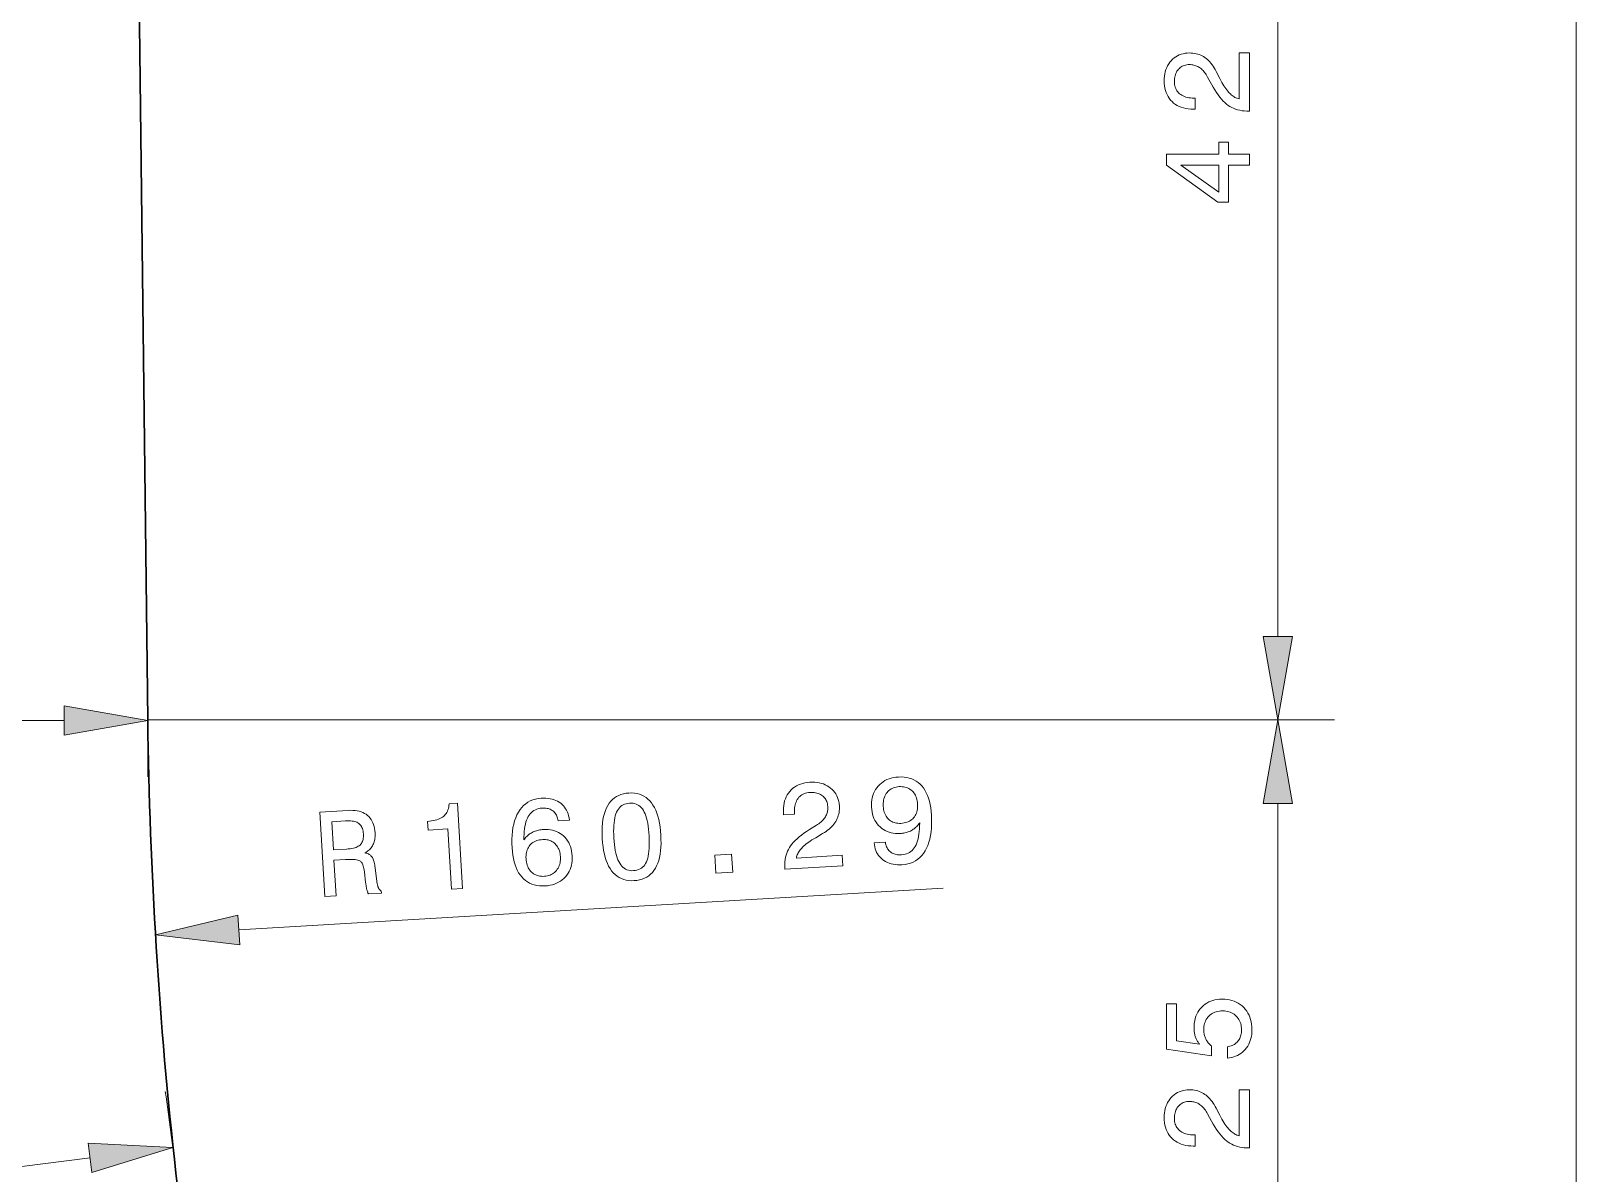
# Model space of a CAD drawing. Extents: x 0 to 297, y 0 to 529.
# Drawn here: x 166.9 to 221.5, y 197.2 to 237.6 of the extents above; entities that cross this region are included whole.
import ezdxf

# ---------------------------------------------------------------- set-up
doc = ezdxf.new("R2010")
doc.units = 0

msp = doc.modelspace()

# ---------------------------------------------------------------- linework, layer by layer
at = {"color": 7, "lineweight": 13}
for p, q in [((221.538, 143.185), (221.538, 359.276)), ((210.987, 216.185), (210.987, 252.276)), ((139.566, 213.212), (168.057, 213.212)), ((171.011, 213.23), (212.987, 213.23)), ((171.011, 213.23), (212.987, 213.23)), ((174.232, 205.794), (199.153, 207.277))]:
    msp.add_line(p, q, dxfattribs=at)
at = {"color": 7, "lineweight": 30}
msp.add_line((170.511, 255.23), (171.011, 213.23), dxfattribs=at)
at = {"color": 7, "lineweight": 13, "ltscale": 0.050457}
msp.add_line((171.011, 213.23), (171.011, 211.212), dxfattribs=at)
at = {"color": 7, "lineweight": 13, "ltscale": 0.477279}
msp.add_line((210.987, 191.185), (210.987, 210.276), dxfattribs=at)
at = {"color": 7, "lineweight": 13, "ltscale": 0.30114}
msp.add_line((168.97, 197.727), (157.016, 196.242), dxfattribs=at)
at = {"color": 7, "lineweight": 13}
for points in [[(209.987, 234.776), (209.974, 234.776), (209.887, 234.778), (209.802, 234.784), (209.72, 234.794), (209.642, 234.809), (209.566, 234.827), (209.493, 234.85), (209.423, 234.877), (209.356, 234.908), (209.292, 234.943), (209.231, 234.982), (209.171, 235.027), (209.112, 235.078), (209.052, 235.136), (208.993, 235.201), (208.934, 235.272), (208.875, 235.35), (208.816, 235.435), (208.757, 235.526), (208.698, 235.624), (208.64, 235.729), (208.5, 235.984), (208.475, 236.029), (208.449, 236.071), (208.423, 236.11), (208.396, 236.148), (208.368, 236.182), (208.34, 236.215), (208.311, 236.245), (208.282, 236.272), (208.252, 236.297), (208.221, 236.319), (208.19, 236.339), (208.157, 236.357), (208.123, 236.373), (208.089, 236.386), (208.053, 236.398), (208.016, 236.408), (207.978, 236.415), (207.939, 236.42), (207.899, 236.423), (207.857, 236.424), (207.811, 236.423), (207.766, 236.418), (207.723, 236.41), (207.682, 236.398), (207.642, 236.384), (207.605, 236.366), (207.569, 236.344), (207.535, 236.32), (207.503, 236.292), (207.473, 236.261), (207.445, 236.227), (207.42, 236.191), (207.398, 236.153), (207.379, 236.113), (207.363, 236.07), (207.35, 236.025), (207.339, 235.978), (207.332, 235.929), (207.328, 235.877), (207.326, 235.824), (207.328, 235.77), (207.334, 235.719), (207.343, 235.671), (207.356, 235.624), (207.373, 235.58), (207.393, 235.539), (207.417, 235.499), (207.445, 235.462), (207.476, 235.427), (207.512, 235.395), (207.55, 235.365), (207.591, 235.338), (207.635, 235.314), (207.682, 235.294), (207.732, 235.277), (207.784, 235.263), (207.84, 235.252), (207.898, 235.244), (207.958, 235.239), (208.022, 235.237), (208.058, 235.237), (208.058, 234.845), (207.997, 234.845), (207.904, 234.848), (207.815, 234.856), (207.73, 234.87), (207.649, 234.889), (207.571, 234.913), (207.498, 234.943), (207.429, 234.978), (207.364, 235.018), (207.302, 235.064), (207.245, 235.115), (207.192, 235.171), (207.145, 235.231), (207.104, 235.294), (207.068, 235.362), (207.037, 235.433), (207.012, 235.508), (206.993, 235.587), (206.979, 235.67), (206.971, 235.756), (206.968, 235.847), (206.97, 235.934), (206.978, 236.017), (206.99, 236.097), (207.007, 236.174), (207.029, 236.247), (207.057, 236.317), (207.089, 236.383), (207.126, 236.447), (207.168, 236.506), (207.214, 236.562), (207.265, 236.614), (207.319, 236.661), (207.376, 236.702), (207.436, 236.737), (207.5, 236.767), (207.566, 236.792), (207.635, 236.811), (207.708, 236.825), (207.783, 236.833), (207.862, 236.836), (207.923, 236.834), (207.983, 236.829), (208.041, 236.821), (208.097, 236.81), (208.152, 236.795), (208.206, 236.778), (208.258, 236.757), (208.308, 236.733), (208.357, 236.706), (208.404, 236.675), (208.45, 236.642), (208.495, 236.604), (208.539, 236.564), (208.581, 236.52), (208.622, 236.473), (208.662, 236.422), (208.7, 236.368), (208.737, 236.311), (208.773, 236.25), (208.808, 236.186), (208.937, 235.933), (208.974, 235.863), (209.01, 235.797), (209.046, 235.735), (209.081, 235.677), (209.115, 235.624), (209.149, 235.574), (209.182, 235.528), (209.214, 235.487), (209.246, 235.449), (209.276, 235.416), (209.307, 235.385), (209.338, 235.357), (209.371, 235.331), (209.403, 235.307), (209.437, 235.285), (209.471, 235.265), (209.506, 235.248), (209.542, 235.232), (209.579, 235.219), (209.616, 235.208), (209.616, 236.836), (209.987, 236.836)], [(209.987, 232.868), (209.245, 232.868), (209.245, 231.55), (208.865, 231.55), (207.054, 232.864), (207.054, 233.256), (208.899, 233.256), (208.899, 233.684), (209.245, 233.684), (209.245, 233.256), (209.987, 233.256)], [(208.899, 231.913), (208.899, 232.868), (207.556, 232.868)], [(210.466, 216.185), (210.987, 213.23), (211.508, 216.185)], [(168.057, 212.691), (171.011, 213.212), (168.057, 213.733)], [(211.508, 210.276), (210.987, 213.23), (210.466, 210.276)], [(193.546, 207.945), (193.545, 207.958), (193.542, 208.045), (193.543, 208.13), (193.549, 208.212), (193.559, 208.292), (193.573, 208.368), (193.591, 208.443), (193.614, 208.514), (193.641, 208.583), (193.672, 208.649), (193.707, 208.712), (193.749, 208.774), (193.796, 208.837), (193.851, 208.899), (193.912, 208.962), (193.979, 209.026), (194.054, 209.089), (194.134, 209.153), (194.222, 209.217), (194.316, 209.282), (194.417, 209.347), (194.664, 209.501), (194.707, 209.529), (194.747, 209.557), (194.786, 209.585), (194.821, 209.615), (194.854, 209.644), (194.885, 209.674), (194.913, 209.705), (194.938, 209.736), (194.961, 209.768), (194.982, 209.799), (195, 209.832), (195.016, 209.866), (195.03, 209.9), (195.041, 209.936), (195.051, 209.972), (195.058, 210.01), (195.063, 210.048), (195.066, 210.087), (195.067, 210.128), (195.065, 210.169), (195.061, 210.215), (195.053, 210.26), (195.043, 210.302), (195.029, 210.343), (195.012, 210.381), (194.992, 210.418), (194.968, 210.452), (194.942, 210.484), (194.912, 210.515), (194.879, 210.543), (194.844, 210.569), (194.807, 210.592), (194.767, 210.611), (194.726, 210.628), (194.682, 210.641), (194.637, 210.652), (194.589, 210.659), (194.539, 210.664), (194.488, 210.665), (194.434, 210.663), (194.381, 210.658), (194.33, 210.65), (194.282, 210.638), (194.237, 210.622), (194.194, 210.603), (194.154, 210.58), (194.116, 210.553), (194.08, 210.523), (194.047, 210.49), (194.017, 210.453), (193.989, 210.413), (193.965, 210.37), (193.944, 210.324), (193.927, 210.276), (193.912, 210.226), (193.901, 210.173), (193.894, 210.117), (193.889, 210.059), (193.888, 209.998), (193.89, 209.934), (193.892, 209.898), (193.501, 209.875), (193.497, 209.936), (193.495, 210.029), (193.497, 210.118), (193.506, 210.204), (193.52, 210.286), (193.539, 210.364), (193.565, 210.439), (193.596, 210.51), (193.632, 210.578), (193.674, 210.642), (193.722, 210.702), (193.775, 210.758), (193.832, 210.809), (193.893, 210.854), (193.958, 210.894), (194.027, 210.929), (194.1, 210.958), (194.178, 210.982), (194.26, 211.001), (194.346, 211.014), (194.436, 211.023), (194.523, 211.025), (194.606, 211.023), (194.687, 211.015), (194.765, 211.003), (194.839, 210.985), (194.911, 210.962), (194.979, 210.934), (195.044, 210.901), (195.106, 210.862), (195.165, 210.819), (195.22, 210.771), (195.269, 210.72), (195.314, 210.666), (195.353, 210.608), (195.386, 210.546), (195.415, 210.482), (195.438, 210.414), (195.456, 210.342), (195.469, 210.267), (195.476, 210.189), (195.478, 210.128), (195.477, 210.068), (195.472, 210.009), (195.464, 209.952), (195.453, 209.896), (195.439, 209.842), (195.421, 209.789), (195.4, 209.737), (195.376, 209.687), (195.348, 209.638), (195.317, 209.59), (195.283, 209.543), (195.245, 209.497), (195.204, 209.452), (195.159, 209.408), (195.111, 209.366), (195.059, 209.324), (195.004, 209.284), (194.946, 209.244), (194.884, 209.205), (194.639, 209.062), (194.571, 209.021), (194.508, 208.981), (194.448, 208.941), (194.392, 208.903), (194.341, 208.865), (194.293, 208.829), (194.249, 208.793), (194.21, 208.759), (194.174, 208.725), (194.143, 208.693), (194.114, 208.66), (194.088, 208.627), (194.064, 208.593), (194.042, 208.559), (194.022, 208.524), (194.004, 208.489), (193.989, 208.453), (193.976, 208.416), (193.964, 208.379), (193.956, 208.341), (195.58, 208.438), (195.602, 208.068)], [(196.711, 208.877), (197.107, 208.901), (197.113, 208.857), (197.122, 208.815), (197.133, 208.775), (197.146, 208.738), (197.162, 208.703), (197.181, 208.67), (197.202, 208.638), (197.226, 208.61), (197.252, 208.583), (197.281, 208.558), (197.311, 208.536), (197.344, 208.516), (197.379, 208.499), (197.415, 208.485), (197.454, 208.473), (197.494, 208.464), (197.536, 208.458), (197.58, 208.454), (197.626, 208.453), (197.674, 208.455), (197.738, 208.461), (197.799, 208.473), (197.856, 208.49), (197.91, 208.512), (197.96, 208.539), (198.007, 208.572), (198.051, 208.609), (198.091, 208.652), (198.128, 208.7), (198.161, 208.753), (198.191, 208.812), (198.218, 208.876), (198.242, 208.945), (198.262, 209.02), (198.279, 209.1), (198.293, 209.186), (198.304, 209.277), (198.312, 209.373), (198.316, 209.475), (198.317, 209.583), (198.293, 209.549), (198.268, 209.517), (198.241, 209.487), (198.214, 209.458), (198.185, 209.43), (198.156, 209.405), (198.124, 209.38), (198.092, 209.357), (198.059, 209.336), (198.024, 209.316), (197.989, 209.298), (197.952, 209.282), (197.914, 209.267), (197.876, 209.253), (197.836, 209.242), (197.796, 209.232), (197.755, 209.223), (197.713, 209.217), (197.669, 209.212), (197.625, 209.208), (197.542, 209.206), (197.461, 209.209), (197.383, 209.218), (197.308, 209.233), (197.236, 209.253), (197.167, 209.279), (197.1, 209.311), (197.037, 209.348), (196.976, 209.391), (196.919, 209.44), (196.865, 209.493), (196.816, 209.55), (196.773, 209.611), (196.734, 209.675), (196.701, 209.744), (196.673, 209.816), (196.65, 209.892), (196.632, 209.972), (196.619, 210.055), (196.611, 210.142), (196.608, 210.231), (196.612, 210.316), (196.621, 210.398), (196.636, 210.477), (196.657, 210.553), (196.684, 210.625), (196.716, 210.695), (196.754, 210.762), (196.799, 210.826), (196.848, 210.886), (196.903, 210.943), (196.962, 210.994), (197.024, 211.039), (197.09, 211.08), (197.16, 211.115), (197.234, 211.144), (197.312, 211.168), (197.393, 211.187), (197.478, 211.201), (197.567, 211.209), (197.67, 211.211), (197.768, 211.206), (197.862, 211.193), (197.951, 211.173), (198.036, 211.145), (198.116, 211.11), (198.191, 211.067), (198.263, 211.016), (198.33, 210.958), (198.392, 210.893), (198.449, 210.82), (198.502, 210.74), (198.549, 210.654), (198.591, 210.56), (198.628, 210.46), (198.659, 210.354), (198.685, 210.24), (198.707, 210.12), (198.722, 209.993), (198.733, 209.859), (198.74, 209.701), (198.74, 209.549), (198.733, 209.405), (198.721, 209.268), (198.702, 209.137), (198.676, 209.014), (198.644, 208.899), (198.606, 208.79), (198.562, 208.688), (198.511, 208.593), (198.454, 208.507), (198.391, 208.428), (198.323, 208.358), (198.25, 208.297), (198.17, 208.244), (198.086, 208.199), (197.995, 208.163), (197.899, 208.135), (197.798, 208.116), (197.691, 208.105), (197.607, 208.103), (197.527, 208.105), (197.45, 208.111), (197.376, 208.123), (197.305, 208.139), (197.238, 208.16), (197.174, 208.185), (197.112, 208.216), (197.055, 208.25), (197, 208.29), (196.949, 208.334), (196.903, 208.381), (196.862, 208.431), (196.826, 208.485), (196.795, 208.542), (196.768, 208.602), (196.747, 208.666), (196.73, 208.733), (196.718, 208.803)], [(185.924, 209.684), (185.528, 209.661), (185.52, 209.706), (185.509, 209.749), (185.496, 209.789), (185.481, 209.828), (185.464, 209.863), (185.445, 209.897), (185.423, 209.928), (185.399, 209.957), (185.373, 209.983), (185.345, 210.008), (185.315, 210.029), (185.283, 210.048), (185.249, 210.065), (185.213, 210.079), (185.175, 210.09), (185.135, 210.099), (185.094, 210.105), (185.05, 210.109), (185.004, 210.11), (184.957, 210.108), (184.893, 210.102), (184.832, 210.09), (184.775, 210.073), (184.721, 210.051), (184.671, 210.023), (184.624, 209.991), (184.58, 209.953), (184.54, 209.91), (184.503, 209.862), (184.47, 209.809), (184.44, 209.75), (184.413, 209.686), (184.389, 209.617), (184.369, 209.542), (184.352, 209.462), (184.338, 209.376), (184.327, 209.285), (184.32, 209.189), (184.315, 209.087), (184.314, 208.98), (184.338, 209.013), (184.364, 209.045), (184.39, 209.075), (184.417, 209.104), (184.446, 209.131), (184.476, 209.157), (184.507, 209.181), (184.54, 209.204), (184.573, 209.225), (184.608, 209.245), (184.644, 209.263), (184.681, 209.279), (184.719, 209.294), (184.757, 209.308), (184.797, 209.319), (184.838, 209.329), (184.88, 209.338), (184.922, 209.344), (184.966, 209.35), (185.01, 209.353), (185.094, 209.355), (185.175, 209.352), (185.252, 209.343), (185.327, 209.328), (185.4, 209.308), (185.469, 209.282), (185.535, 209.25), (185.599, 209.213), (185.659, 209.17), (185.717, 209.122), (185.771, 209.068), (185.819, 209.011), (185.863, 208.95), (185.901, 208.886), (185.934, 208.817), (185.963, 208.745), (185.986, 208.669), (186.004, 208.59), (186.017, 208.506), (186.025, 208.419), (186.027, 208.331), (186.024, 208.246), (186.014, 208.165), (185.999, 208.086), (185.979, 208.01), (185.952, 207.937), (185.919, 207.868), (185.881, 207.801), (185.837, 207.738), (185.787, 207.677), (185.732, 207.62), (185.674, 207.569), (185.611, 207.524), (185.545, 207.483), (185.475, 207.449), (185.401, 207.419), (185.324, 207.395), (185.242, 207.376), (185.157, 207.362), (185.068, 207.354), (184.965, 207.352), (184.867, 207.357), (184.773, 207.37), (184.683, 207.39), (184.598, 207.418), (184.517, 207.453), (184.441, 207.496), (184.37, 207.547), (184.303, 207.605), (184.24, 207.67), (184.183, 207.743), (184.13, 207.823), (184.083, 207.909), (184.041, 208.003), (184.004, 208.103), (183.972, 208.209), (183.946, 208.323), (183.925, 208.443), (183.909, 208.57), (183.898, 208.704), (183.892, 208.861), (183.892, 209.012), (183.898, 209.155), (183.911, 209.292), (183.93, 209.422), (183.956, 209.544), (183.987, 209.66), (184.026, 209.769), (184.071, 209.871), (184.122, 209.966), (184.179, 210.054), (184.241, 210.133), (184.308, 210.203), (184.381, 210.265), (184.46, 210.318), (184.543, 210.363), (184.632, 210.399), (184.726, 210.427), (184.825, 210.446), (184.93, 210.457), (185.014, 210.46), (185.094, 210.458), (185.171, 210.452), (185.245, 210.441), (185.315, 210.426), (185.382, 210.406), (185.446, 210.381), (185.507, 210.352), (185.564, 210.319), (185.617, 210.28), (185.667, 210.238), (185.713, 210.192), (185.754, 210.142), (185.791, 210.088), (185.824, 210.03), (185.853, 209.969), (185.877, 209.903), (185.897, 209.834), (185.913, 209.761)], [(187.087, 209.027), (187.081, 209.175), (187.08, 209.317), (187.085, 209.451), (187.097, 209.579), (187.113, 209.7), (187.136, 209.813), (187.164, 209.92), (187.198, 210.02), (187.238, 210.113), (187.283, 210.199), (187.334, 210.278), (187.39, 210.349), (187.452, 210.412), (187.519, 210.468), (187.591, 210.516), (187.669, 210.556), (187.751, 210.589), (187.84, 210.614), (187.933, 210.632), (188.032, 210.642), (188.132, 210.644), (188.227, 210.637), (188.318, 210.623), (188.405, 210.601), (188.487, 210.57), (188.564, 210.531), (188.637, 210.484), (188.706, 210.429), (188.769, 210.366), (188.829, 210.294), (188.883, 210.215), (188.933, 210.127), (188.978, 210.032), (189.019, 209.93), (189.054, 209.819), (189.085, 209.701), (189.111, 209.575), (189.132, 209.441), (189.148, 209.299), (189.16, 209.15), (189.166, 209.001), (189.167, 208.859), (189.161, 208.724), (189.151, 208.596), (189.134, 208.475), (189.112, 208.362), (189.084, 208.255), (189.051, 208.156), (189.011, 208.064), (188.966, 207.979), (188.916, 207.901), (188.86, 207.831), (188.799, 207.769), (188.732, 207.714), (188.66, 207.666), (188.582, 207.626), (188.499, 207.594), (188.41, 207.569), (188.316, 207.551), (188.216, 207.542), (188.117, 207.54), (188.022, 207.546), (187.932, 207.56), (187.846, 207.583), (187.764, 207.613), (187.686, 207.652), (187.613, 207.699), (187.545, 207.754), (187.48, 207.818), (187.421, 207.889), (187.365, 207.969), (187.315, 208.056), (187.269, 208.15), (187.229, 208.253), (187.193, 208.362), (187.162, 208.48), (187.136, 208.605), (187.115, 208.738), (187.098, 208.879)], [(197.027, 210.171), (197.032, 210.115), (197.04, 210.06), (197.051, 210.009), (197.066, 209.959), (197.083, 209.913), (197.103, 209.868), (197.127, 209.827), (197.153, 209.788), (197.183, 209.751), (197.216, 209.717), (197.251, 209.686), (197.288, 209.659), (197.327, 209.635), (197.368, 209.615), (197.411, 209.598), (197.455, 209.585), (197.502, 209.575), (197.55, 209.57), (197.6, 209.567), (197.652, 209.569), (197.71, 209.574), (197.765, 209.582), (197.817, 209.594), (197.866, 209.609), (197.913, 209.627), (197.956, 209.649), (197.997, 209.674), (198.036, 209.702), (198.071, 209.733), (198.104, 209.768), (198.134, 209.805), (198.16, 209.845), (198.183, 209.887), (198.202, 209.932), (198.217, 209.979), (198.23, 210.028), (198.238, 210.079), (198.243, 210.133), (198.245, 210.189), (198.243, 210.248), (198.238, 210.307), (198.23, 210.363), (198.218, 210.417), (198.203, 210.467), (198.185, 210.516), (198.164, 210.561), (198.14, 210.604), (198.112, 210.644), (198.082, 210.682), (198.048, 210.717), (198.011, 210.749), (197.972, 210.777), (197.931, 210.801), (197.889, 210.822), (197.844, 210.839), (197.797, 210.852), (197.748, 210.861), (197.696, 210.867), (197.643, 210.869), (197.588, 210.868), (197.535, 210.863), (197.485, 210.854), (197.436, 210.842), (197.391, 210.827), (197.347, 210.808), (197.306, 210.785), (197.267, 210.759), (197.23, 210.73), (197.196, 210.697), (197.164, 210.66), (197.135, 210.621), (197.109, 210.579), (197.087, 210.535), (197.068, 210.49), (197.053, 210.442), (197.041, 210.392), (197.032, 210.34), (197.027, 210.286), (197.025, 210.23)], [(177.273, 206.977), (177.095, 209.968), (178.095, 210.027), (178.182, 210.03), (178.264, 210.028), (178.343, 210.022), (178.417, 210.011), (178.488, 209.996), (178.554, 209.976), (178.617, 209.951), (178.676, 209.922), (178.731, 209.888), (178.782, 209.849), (178.828, 209.806), (178.871, 209.759), (178.908, 209.708), (178.942, 209.652), (178.971, 209.592), (178.996, 209.528), (179.016, 209.46), (179.032, 209.387), (179.044, 209.31), (179.051, 209.229), (179.053, 209.18), (179.052, 209.133), (179.05, 209.087), (179.046, 209.043), (179.039, 209), (179.031, 208.958), (179.02, 208.918), (179.007, 208.879), (178.993, 208.842), (178.976, 208.806), (178.957, 208.771), (178.936, 208.738), (178.913, 208.707), (178.888, 208.677), (178.861, 208.648), (178.832, 208.621), (178.801, 208.595), (178.768, 208.571), (178.732, 208.549), (178.695, 208.527), (178.728, 208.519), (178.759, 208.509), (178.788, 208.497), (178.815, 208.484), (178.84, 208.47), (178.864, 208.455), (178.886, 208.438), (178.906, 208.42), (178.924, 208.401), (178.941, 208.38), (178.956, 208.358), (178.97, 208.331), (178.984, 208.301), (178.996, 208.268), (179.008, 208.232), (179.019, 208.192), (179.029, 208.148), (179.038, 208.101), (179.047, 208.051), (179.054, 207.998), (179.115, 207.513), (179.119, 207.483), (179.123, 207.454), (179.128, 207.427), (179.133, 207.401), (179.138, 207.377), (179.144, 207.355), (179.15, 207.335), (179.156, 207.316), (179.162, 207.299), (179.169, 207.284), (179.176, 207.27), (179.183, 207.257), (179.192, 207.244), (179.201, 207.233), (179.21, 207.222), (179.221, 207.212), (179.231, 207.202), (179.243, 207.193), (179.255, 207.185), (179.268, 207.178), (179.273, 207.096), (178.82, 207.069), (178.814, 207.079), (178.808, 207.09), (178.801, 207.102), (178.796, 207.114), (178.79, 207.128), (178.784, 207.143), (178.779, 207.159), (178.773, 207.175), (178.768, 207.193), (178.763, 207.212), (178.758, 207.231), (178.753, 207.253), (178.749, 207.275), (178.744, 207.299), (178.74, 207.324), (178.735, 207.351), (178.731, 207.379), (178.726, 207.408), (178.722, 207.439), (178.718, 207.471), (178.674, 207.857), (178.667, 207.913), (178.657, 207.965), (178.647, 208.013), (178.635, 208.056), (178.621, 208.096), (178.606, 208.131), (178.59, 208.162), (178.572, 208.189), (178.552, 208.212), (178.531, 208.23), (178.507, 208.246), (178.476, 208.259), (178.439, 208.27), (178.396, 208.279), (178.347, 208.286), (178.291, 208.291), (178.23, 208.293), (178.162, 208.294), (178.088, 208.292), (178.009, 208.288), (177.598, 208.264), (177.673, 207.001)], [(181.75, 207.244), (181.624, 209.373), (180.925, 209.332), (180.907, 209.637), (180.982, 209.644), (181.053, 209.653), (181.119, 209.665), (181.182, 209.679), (181.24, 209.696), (181.295, 209.714), (181.345, 209.735), (181.391, 209.759), (181.433, 209.785), (181.471, 209.813), (181.505, 209.844), (181.536, 209.878), (181.564, 209.915), (181.589, 209.956), (181.61, 209.999), (181.629, 210.046), (181.644, 210.095), (181.656, 210.148), (181.664, 210.204), (181.67, 210.263), (181.963, 210.28), (182.142, 207.267)], [(187.499, 209.051), (187.508, 208.931), (187.519, 208.817), (187.533, 208.711), (187.55, 208.611), (187.569, 208.518), (187.591, 208.431), (187.615, 208.352), (187.643, 208.279), (187.672, 208.213), (187.705, 208.154), (187.74, 208.102), (187.778, 208.055), (187.82, 208.014), (187.864, 207.979), (187.912, 207.95), (187.962, 207.927), (188.016, 207.91), (188.073, 207.899), (188.132, 207.894), (188.195, 207.895), (188.258, 207.902), (188.317, 207.914), (188.372, 207.931), (188.424, 207.954), (188.471, 207.983), (188.515, 208.017), (188.555, 208.056), (188.591, 208.101), (188.623, 208.152), (188.651, 208.207), (188.675, 208.269), (188.697, 208.338), (188.715, 208.413), (188.729, 208.495), (188.74, 208.583), (188.748, 208.678), (188.752, 208.78), (188.753, 208.889), (188.751, 209.004), (188.745, 209.125), (188.736, 209.247), (188.725, 209.362), (188.711, 209.47), (188.695, 209.571), (188.676, 209.665), (188.654, 209.751), (188.63, 209.831), (188.604, 209.904), (188.574, 209.969), (188.543, 210.028), (188.508, 210.08), (188.47, 210.126), (188.429, 210.166), (188.385, 210.201), (188.338, 210.229), (188.287, 210.252), (188.233, 210.269), (188.176, 210.28), (188.116, 210.285), (188.053, 210.284), (187.991, 210.277), (187.932, 210.265), (187.877, 210.247), (187.826, 210.224), (187.778, 210.195), (187.734, 210.161), (187.694, 210.121), (187.658, 210.076), (187.626, 210.025), (187.597, 209.968), (187.572, 209.906), (187.55, 209.837), (187.532, 209.761), (187.517, 209.679), (187.505, 209.591), (187.497, 209.496), (187.493, 209.395), (187.491, 209.287), (187.494, 209.172)], [(178.005, 209.654), (177.517, 209.625), (177.576, 208.63), (178.037, 208.657), (178.105, 208.662), (178.169, 208.67), (178.228, 208.679), (178.283, 208.69), (178.334, 208.704), (178.38, 208.719), (178.422, 208.737), (178.459, 208.757), (178.492, 208.778), (178.521, 208.802), (178.546, 208.828), (178.568, 208.858), (178.587, 208.89), (178.603, 208.925), (178.616, 208.963), (178.626, 209.003), (178.633, 209.047), (178.637, 209.094), (178.638, 209.143), (178.637, 209.196), (178.632, 209.247), (178.625, 209.295), (178.616, 209.34), (178.604, 209.382), (178.589, 209.421), (178.572, 209.457), (178.552, 209.489), (178.53, 209.518), (178.505, 209.544), (178.477, 209.567), (178.447, 209.587), (178.412, 209.605), (178.374, 209.62), (178.333, 209.632), (178.288, 209.642), (178.238, 209.65), (178.186, 209.655), (178.129, 209.657), (178.069, 209.657)], [(185.608, 208.39), (185.603, 208.447), (185.595, 208.502), (185.584, 208.554), (185.57, 208.603), (185.552, 208.65), (185.532, 208.695), (185.508, 208.737), (185.481, 208.776), (185.451, 208.813), (185.418, 208.847), (185.383, 208.878), (185.346, 208.906), (185.307, 208.93), (185.266, 208.95), (185.223, 208.967), (185.179, 208.98), (185.133, 208.99), (185.085, 208.996), (185.035, 208.998), (184.983, 208.997), (184.925, 208.991), (184.871, 208.983), (184.819, 208.971), (184.769, 208.956), (184.723, 208.938), (184.679, 208.916), (184.638, 208.891), (184.6, 208.863), (184.564, 208.831), (184.531, 208.797), (184.502, 208.759), (184.475, 208.719), (184.453, 208.676), (184.434, 208.632), (184.418, 208.584), (184.406, 208.535), (184.397, 208.483), (184.392, 208.429), (184.39, 208.372), (184.392, 208.313), (184.397, 208.254), (184.406, 208.198), (184.417, 208.145), (184.432, 208.094), (184.45, 208.046), (184.47, 208), (184.495, 207.957), (184.522, 207.917), (184.552, 207.88), (184.586, 207.845), (184.622, 207.814), (184.66, 207.786), (184.701, 207.762), (184.743, 207.741), (184.788, 207.724), (184.835, 207.711), (184.884, 207.701), (184.935, 207.696), (184.988, 207.693), (185.044, 207.695), (185.096, 207.7), (185.147, 207.708), (185.195, 207.72), (185.241, 207.736), (185.285, 207.755), (185.326, 207.778), (185.365, 207.804), (185.402, 207.833), (185.437, 207.866), (185.469, 207.903), (185.499, 207.942), (185.525, 207.984), (185.548, 208.027), (185.567, 208.073), (185.582, 208.121), (185.594, 208.17), (185.603, 208.222), (185.608, 208.276), (185.61, 208.332)], [(191.107, 207.8), (191.069, 208.442), (191.664, 208.477), (191.703, 207.836)], [(174.201, 206.314), (171.283, 205.619), (174.263, 205.274)], [(209.205, 201.259), (209.205, 201.659), (209.25, 201.668), (209.294, 201.679), (209.336, 201.692), (209.375, 201.708), (209.413, 201.726), (209.449, 201.747), (209.482, 201.77), (209.514, 201.796), (209.543, 201.824), (209.57, 201.854), (209.595, 201.887), (209.618, 201.922), (209.638, 201.958), (209.655, 201.996), (209.669, 202.036), (209.681, 202.077), (209.69, 202.12), (209.697, 202.165), (209.701, 202.212), (209.702, 202.26), (209.7, 202.319), (209.695, 202.376), (209.686, 202.431), (209.673, 202.483), (209.656, 202.532), (209.636, 202.58), (209.612, 202.625), (209.585, 202.667), (209.554, 202.707), (209.519, 202.745), (209.481, 202.78), (209.441, 202.811), (209.398, 202.839), (209.353, 202.863), (209.306, 202.883), (209.257, 202.899), (209.205, 202.912), (209.151, 202.921), (209.095, 202.927), (209.036, 202.929), (208.976, 202.927), (208.919, 202.921), (208.864, 202.912), (208.811, 202.9), (208.761, 202.883), (208.714, 202.863), (208.669, 202.84), (208.626, 202.813), (208.586, 202.782), (208.549, 202.747), (208.514, 202.71), (208.484, 202.67), (208.456, 202.627), (208.433, 202.582), (208.413, 202.535), (208.397, 202.485), (208.384, 202.433), (208.375, 202.378), (208.369, 202.32), (208.368, 202.26), (208.368, 202.226), (208.37, 202.192), (208.374, 202.158), (208.379, 202.125), (208.385, 202.093), (208.393, 202.061), (208.402, 202.03), (208.412, 202), (208.424, 201.97), (208.437, 201.941), (208.452, 201.912), (208.468, 201.885), (208.485, 201.858), (208.504, 201.831), (208.524, 201.806), (208.545, 201.781), (208.568, 201.757), (208.592, 201.733), (208.617, 201.711), (208.644, 201.689), (208.644, 201.345), (207.054, 201.581), (207.054, 203.184), (207.408, 203.184), (207.408, 201.87), (208.216, 201.75), (208.197, 201.772), (208.18, 201.795), (208.163, 201.818), (208.147, 201.842), (208.132, 201.867), (208.118, 201.893), (208.105, 201.92), (208.093, 201.947), (208.082, 201.975), (208.071, 202.004), (208.062, 202.034), (208.054, 202.064), (208.046, 202.094), (208.04, 202.126), (208.034, 202.157), (208.03, 202.189), (208.026, 202.222), (208.024, 202.255), (208.022, 202.289), (208.022, 202.324), (208.025, 202.414), (208.033, 202.501), (208.047, 202.584), (208.066, 202.664), (208.09, 202.74), (208.121, 202.813), (208.156, 202.882), (208.197, 202.947), (208.244, 203.009), (208.296, 203.067), (208.352, 203.12), (208.412, 203.168), (208.476, 203.21), (208.542, 203.247), (208.613, 203.278), (208.686, 203.303), (208.763, 203.323), (208.844, 203.337), (208.928, 203.345), (209.015, 203.348), (209.107, 203.345), (209.197, 203.336), (209.282, 203.321), (209.364, 203.3), (209.442, 203.274), (209.517, 203.241), (209.588, 203.202), (209.656, 203.157), (209.72, 203.107), (209.78, 203.05), (209.836, 202.988), (209.886, 202.923), (209.93, 202.855), (209.968, 202.782), (210, 202.706), (210.026, 202.627), (210.047, 202.544), (210.061, 202.457), (210.07, 202.367), (210.073, 202.273), (210.071, 202.19), (210.064, 202.109), (210.052, 202.032), (210.035, 201.957), (210.013, 201.885), (209.987, 201.816), (209.956, 201.75), (209.92, 201.687), (209.879, 201.627), (209.834, 201.57), (209.785, 201.516), (209.732, 201.468), (209.677, 201.425), (209.618, 201.386), (209.557, 201.352), (209.492, 201.324), (209.425, 201.3), (209.355, 201.281), (209.281, 201.268)], [(209.987, 198.078), (209.974, 198.078), (209.887, 198.08), (209.802, 198.086), (209.72, 198.096), (209.642, 198.111), (209.566, 198.129), (209.493, 198.152), (209.423, 198.179), (209.356, 198.21), (209.292, 198.245), (209.231, 198.284), (209.171, 198.329), (209.112, 198.38), (209.052, 198.438), (208.993, 198.503), (208.934, 198.574), (208.875, 198.652), (208.816, 198.737), (208.757, 198.828), (208.698, 198.926), (208.64, 199.031), (208.5, 199.286), (208.475, 199.33), (208.449, 199.373), (208.423, 199.412), (208.396, 199.45), (208.368, 199.484), (208.34, 199.517), (208.311, 199.546), (208.282, 199.574), (208.252, 199.598), (208.221, 199.621), (208.19, 199.641), (208.157, 199.659), (208.123, 199.675), (208.089, 199.688), (208.053, 199.7), (208.016, 199.709), (207.978, 199.717), (207.939, 199.722), (207.899, 199.725), (207.857, 199.726), (207.811, 199.725), (207.766, 199.72), (207.723, 199.712), (207.682, 199.7), (207.642, 199.685), (207.605, 199.667), (207.569, 199.646), (207.535, 199.622), (207.503, 199.594), (207.473, 199.563), (207.445, 199.529), (207.42, 199.493), (207.398, 199.455), (207.379, 199.414), (207.363, 199.372), (207.35, 199.327), (207.339, 199.28), (207.332, 199.231), (207.328, 199.179), (207.326, 199.125), (207.328, 199.072), (207.334, 199.021), (207.343, 198.973), (207.356, 198.926), (207.373, 198.882), (207.393, 198.84), (207.417, 198.801), (207.445, 198.764), (207.476, 198.729), (207.512, 198.696), (207.55, 198.667), (207.591, 198.64), (207.635, 198.616), (207.682, 198.596), (207.732, 198.579), (207.784, 198.564), (207.84, 198.553), (207.898, 198.546), (207.958, 198.541), (208.022, 198.539), (208.058, 198.539), (208.058, 198.147), (207.997, 198.147), (207.904, 198.15), (207.815, 198.158), (207.73, 198.171), (207.649, 198.19), (207.571, 198.215), (207.498, 198.244), (207.429, 198.279), (207.364, 198.32), (207.302, 198.366), (207.245, 198.417), (207.192, 198.473), (207.145, 198.533), (207.104, 198.596), (207.068, 198.664), (207.037, 198.735), (207.012, 198.81), (206.993, 198.889), (206.979, 198.972), (206.971, 199.058), (206.968, 199.149), (206.97, 199.235), (206.978, 199.319), (206.99, 199.399), (207.007, 199.476), (207.029, 199.549), (207.057, 199.619), (207.089, 199.685), (207.126, 199.748), (207.168, 199.808), (207.214, 199.864), (207.265, 199.916), (207.319, 199.963), (207.376, 200.004), (207.436, 200.039), (207.5, 200.069), (207.566, 200.094), (207.635, 200.113), (207.708, 200.126), (207.783, 200.135), (207.862, 200.137), (207.923, 200.136), (207.983, 200.131), (208.041, 200.123), (208.097, 200.112), (208.152, 200.097), (208.206, 200.08), (208.258, 200.059), (208.308, 200.035), (208.357, 200.008), (208.404, 199.977), (208.45, 199.943), (208.495, 199.906), (208.539, 199.866), (208.581, 199.822), (208.622, 199.775), (208.662, 199.724), (208.7, 199.67), (208.737, 199.613), (208.773, 199.552), (208.808, 199.488), (208.937, 199.235), (208.974, 199.165), (209.01, 199.099), (209.046, 199.037), (209.081, 198.979), (209.115, 198.925), (209.149, 198.876), (209.182, 198.83), (209.214, 198.788), (209.246, 198.751), (209.276, 198.717), (209.307, 198.687), (209.338, 198.659), (209.371, 198.633), (209.403, 198.609), (209.437, 198.587), (209.471, 198.567), (209.506, 198.55), (209.542, 198.534), (209.579, 198.521), (209.616, 198.51), (209.616, 200.137), (209.987, 200.137)], [(169.034, 197.21), (171.901, 198.091), (168.905, 198.244)]]:
    msp.add_lwpolyline(points, close=True, dxfattribs=at)
at = {"color": 7, "lineweight": 30}
for centre, radius, start, end in [((331.29, 215.138), 160.29, 180.68206, 186.42955), ((92.511, 188.23), 80, 0, 6.42956)]:
    msp.add_arc(centre, radius, start, end, dxfattribs=at)
at = {"color": 7, "lineweight": 13}
msp.add_arc((92.511, 188.23), 80, 6.42956, 8.51238, dxfattribs=at)
for points in [[(210.466, 216.185), (210.987, 213.23), (210.466, 216.185), (211.508, 216.185)], [(168.057, 212.691), (171.011, 213.212), (168.057, 212.691), (168.057, 213.733)], [(211.508, 210.276), (210.987, 213.23), (211.508, 210.276), (210.466, 210.276)], [(174.201, 206.314), (171.283, 205.619), (174.201, 206.314), (174.263, 205.274)], [(169.034, 197.21), (171.901, 198.091), (169.034, 197.21), (168.905, 198.244)]]:
    msp.add_solid(points, dxfattribs=at)

doc.saveas('drawing.dxf')
